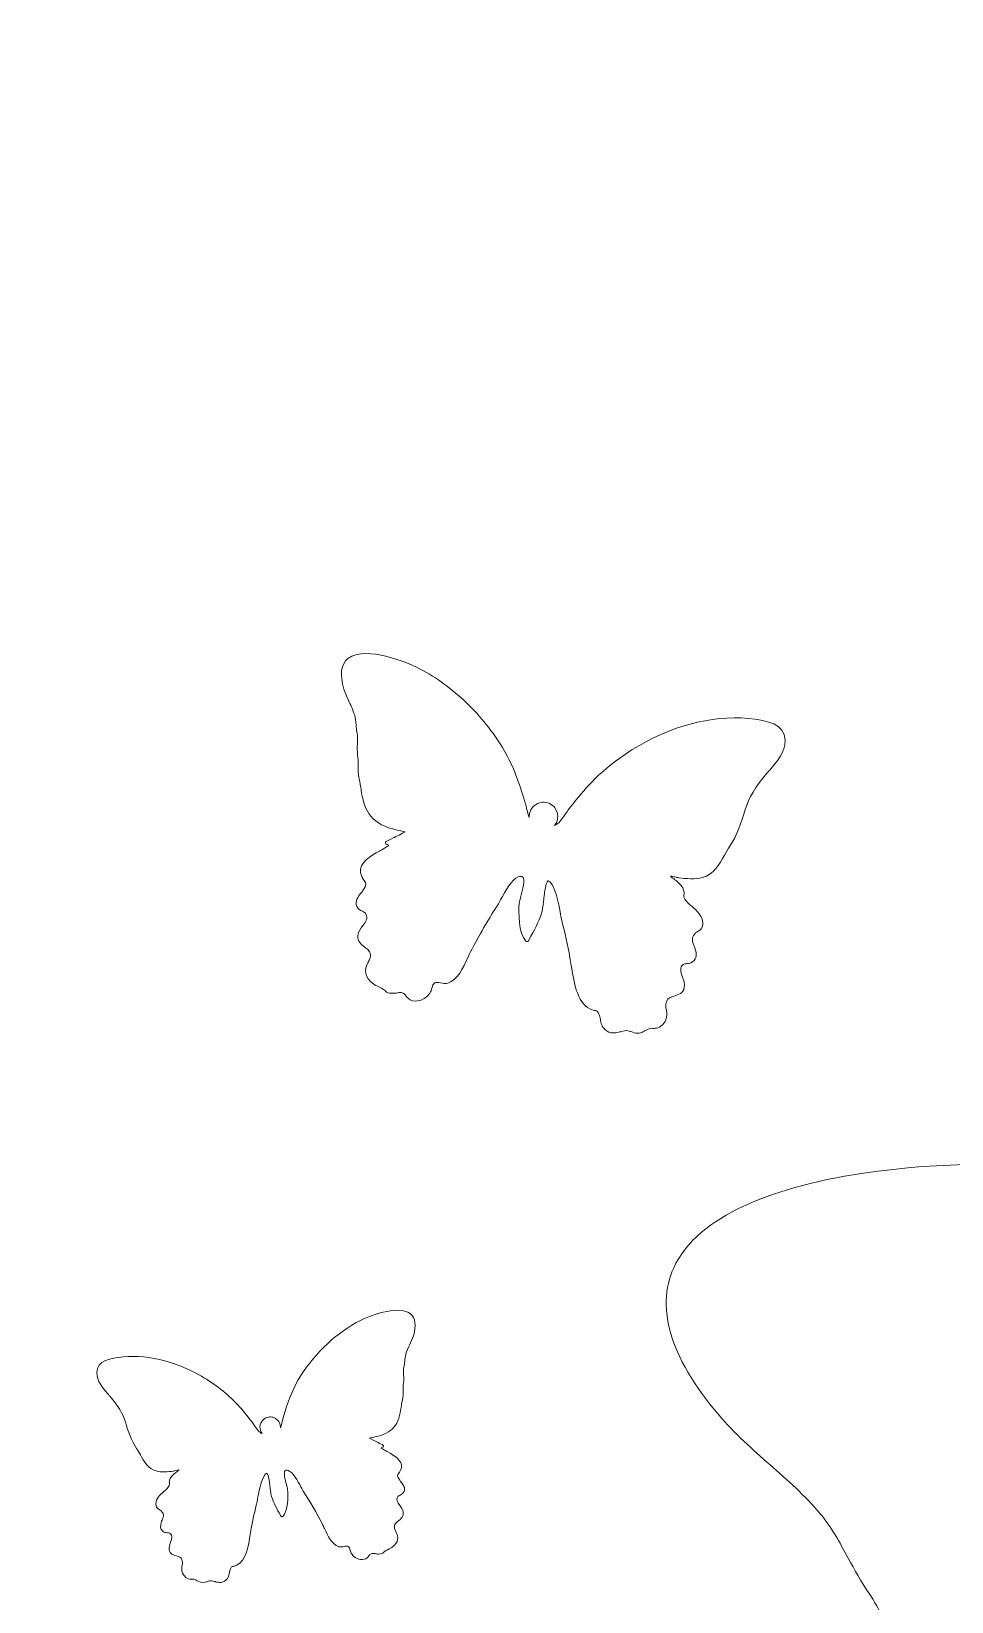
# Model space of a CAD drawing. Extents: x 245 to 764, y -945 to -55.
# Drawn here: x 395.9 to 432.9, y -415.5 to -352.5 of the extents above; entities that cross this region are included whole.
import ezdxf

# ---------------------------------------------------------------- set-up
doc = ezdxf.new("R2010")
doc.units = 0
doc.header["$MEASUREMENT"] = 0
doc.layers.add('Layer 1', color=7, linetype='Continuous', lineweight=0)

msp = doc.modelspace()

# ---------------------------------------------------------------- linework, layer by layer
at = {"layer": 'Layer 1'}
for points, knots in [([(632.82, -55.415), (632.82, -55.415), (373.36, -55.415), (373.36, -55.415), (373.36, -55.415), (244.72, -238.015), (244.72, -238.015), (244.72, -238.015), (244.72, -944.585), (244.72, -944.585), (244.72, -944.585), (764.28, -944.585), (764.28, -944.585), (764.28, -944.585), (764.28, -238.175), (764.28, -238.175), (764.28, -238.175), (632.82, -55.415), (632.82, -55.415)], [0, 0, 0, 0, 1, 1, 1, 2, 2, 2, 3, 3, 3, 4, 4, 4, 5, 5, 5, 6, 6, 6, 6]), ([(408.639, -377.643), (409.003, -377.35), (409.666, -377.43), (410.158, -377.55), (410.768, -377.698), (411.356, -377.957), (411.675, -378.134), (412.311, -378.489), (412.944, -378.97), (413.503, -379.525), (414.057, -380.075), (414.545, -380.702), (414.915, -381.339), (415.282, -381.975), (415.525, -382.675), (415.733, -383.338), (415.751, -383.395), (415.768, -383.471), (415.788, -383.56), (415.818, -383.693), (415.859, -383.875), (415.916, -384.021), (415.913, -383.979), (415.915, -383.935), (415.923, -383.891), (415.95, -383.729), (416.043, -383.595), (416.169, -383.51), (416.224, -383.474), (416.284, -383.446), (416.349, -383.43), (416.423, -383.411), (416.503, -383.407), (416.583, -383.421), (416.687, -383.438), (416.78, -383.483), (416.855, -383.546), (416.897, -383.581), (416.934, -383.622), (416.965, -383.667), (417.043, -383.785), (417.079, -383.931), (417.053, -384.082), (417.036, -384.182), (416.994, -384.272), (416.934, -384.346), (417.006, -384.304), (417.079, -384.257), (417.102, -384.24), (417.191, -384.144), (417.27, -384.029), (417.347, -383.917), (417.392, -383.853), (417.438, -383.785), (417.486, -383.723), (417.727, -383.406), (418.017, -383.037), (418.337, -382.697), (418.899, -382.102), (419.572, -381.575), (420.338, -381.129), (421.839, -380.257), (423.533, -379.873), (424.985, -380.078), (425.378, -380.134), (426.194, -380.249), (426.189, -380.919), (426.186, -381.425), (425.874, -381.778), (425.573, -382.119), (425.535, -382.162), (425.495, -382.207), (425.458, -382.251), (425.004, -382.778), (424.728, -383.24), (424.591, -383.703), (424.438, -384.217), (424.258, -384.75), (423.97, -385.169), (423.893, -385.282), (423.825, -385.405), (423.753, -385.536), (423.546, -385.911), (423.332, -386.299), (422.878, -386.436), (422.583, -386.525), (422.215, -386.479), (421.918, -386.442), (421.918, -386.442), (421.895, -386.439), (421.895, -386.439), (421.858, -386.435), (421.813, -386.424), (421.765, -386.413), (421.712, -386.4), (421.647, -386.385), (421.592, -386.379), (421.644, -386.431), (421.705, -386.478), (421.768, -386.526), (421.884, -386.615), (422.005, -386.707), (422.081, -386.852), (422.148, -386.981), (422.137, -387.068), (422.129, -387.138), (422.124, -387.182), (422.12, -387.212), (422.137, -387.248), (422.196, -387.381), (422.323, -387.49), (422.457, -387.604), (422.656, -387.774), (422.881, -387.967), (422.885, -388.275), (422.888, -388.486), (422.781, -388.544), (422.695, -388.59), (422.656, -388.612), (422.623, -388.63), (422.599, -388.661), (422.581, -388.684), (422.563, -388.704), (422.547, -388.722), (422.493, -388.781), (422.457, -388.82), (422.47, -388.959), (422.474, -389.01), (422.496, -389.063), (422.519, -389.119), (422.536, -389.162), (422.554, -389.205), (422.565, -389.25), (422.572, -389.277), (422.578, -389.302), (422.585, -389.326), (422.63, -389.495), (422.677, -389.668), (422.476, -389.824), (422.409, -389.877), (422.322, -389.884), (422.246, -389.891), (422.184, -389.896), (422.126, -389.901), (422.095, -389.927), (421.953, -390.049), (421.991, -390.2), (422.071, -390.433), (422.118, -390.569), (422.166, -390.709), (422.142, -390.84), (422.095, -391.085), (421.908, -391.142), (421.743, -391.191), (421.602, -391.234), (421.481, -391.27), (421.427, -391.409), (421.4, -391.479), (421.392, -391.56), (421.403, -391.65), (421.403, -391.65), (421.403, -391.65), (421.403, -391.65), (421.408, -391.694), (421.418, -391.74), (421.433, -391.788), (421.452, -391.921), (421.453, -392.125), (421.33, -392.273), (421.155, -392.483), (420.996, -392.495), (420.882, -392.49), (420.882, -392.49), (420.882, -392.49), (420.882, -392.49), (420.865, -392.488), (420.85, -392.487), (420.836, -392.487), (420.835, -392.487), (420.835, -392.487), (420.835, -392.487), (420.735, -392.488), (420.659, -392.531), (420.574, -392.579), (420.458, -392.645), (420.327, -392.719), (420.13, -392.663), (420.056, -392.642), (420.005, -392.625), (419.964, -392.611), (419.845, -392.571), (419.841, -392.569), (419.616, -392.618), (419.59, -392.623), (419.565, -392.629), (419.541, -392.635), (419.35, -392.679), (419.169, -392.721), (418.967, -392.547), (418.828, -392.428), (418.799, -392.271), (418.774, -392.132), (418.76, -392.056), (418.747, -391.985), (418.718, -391.921), (418.662, -391.793), (418.645, -391.79), (418.577, -391.779), (418.525, -391.77), (418.455, -391.758), (418.35, -391.707), (417.834, -391.454), (417.7, -390.593), (417.603, -389.964), (417.585, -389.85), (417.569, -389.743), (417.551, -389.653), (417.455, -389.146), (417.346, -388.645), (417.227, -388.163), (417.212, -388.103), (417.196, -388.015), (417.175, -387.903), (417.101, -387.514), (416.929, -386.604), (416.671, -386.567), (416.67, -386.568), (416.669, -386.568), (416.669, -386.568), (416.66, -386.573), (416.616, -386.609), (416.57, -386.833), (416.536, -386.996), (416.512, -387.205), (416.49, -387.389), (416.467, -387.595), (416.446, -387.773), (416.416, -387.865), (416.3, -388.218), (416.098, -388.584), (415.92, -388.907), (415.92, -388.907), (415.885, -388.97), (415.885, -388.97), (415.878, -388.983), (415.867, -388.994), (415.853, -389), (415.826, -389.012), (415.795, -389.005), (415.776, -388.984), (415.493, -388.671), (415.479, -387.833), (415.517, -387.476), (415.524, -387.406), (415.551, -387.302), (415.583, -387.181), (415.649, -386.932), (415.758, -386.514), (415.651, -386.412), (415.62, -386.383), (415.561, -386.381), (415.477, -386.408), (415.228, -386.487), (414.95, -386.993), (414.766, -387.329), (414.702, -387.445), (414.647, -387.545), (414.6, -387.617), (414.259, -388.143), (413.92, -388.732), (413.564, -389.418), (413.528, -389.487), (413.49, -389.569), (413.449, -389.656), (413.265, -390.054), (413.036, -390.55), (412.65, -390.672), (412.56, -390.701), (412.457, -390.682), (412.357, -390.664), (412.268, -390.647), (412.175, -390.63), (412.127, -390.659), (412.061, -390.698), (412.035, -390.783), (412.008, -390.874), (411.987, -390.944), (411.965, -391.017), (411.923, -391.077), (411.752, -391.319), (411.489, -391.435), (411.236, -391.379), (411.088, -391.347), (411.017, -391.255), (410.96, -391.18), (410.923, -391.132), (410.891, -391.09), (410.844, -391.071), (410.758, -391.036), (410.71, -391.046), (410.636, -391.062), (410.581, -391.073), (410.513, -391.087), (410.421, -391.083), (410.243, -391.075), (410.207, -391.057), (410.146, -390.99), (410.146, -390.989), (410.146, -390.989), (410.146, -390.989), (410.101, -390.939), (410.045, -390.901), (409.984, -390.876), (409.866, -390.828), (409.77, -390.777), (409.689, -390.724), (409.251, -390.433), (409.326, -390.087), (409.41, -389.906), (409.444, -389.833), (409.48, -389.787), (409.482, -389.784), (409.482, -389.784), (409.482, -389.784), (409.482, -389.784), (409.512, -389.72), (409.532, -389.655), (409.539, -389.59), (409.556, -389.409), (409.444, -389.326), (409.315, -389.23), (409.174, -389.124), (409.013, -389.005), (409.04, -388.747), (409.056, -388.597), (409.149, -388.478), (409.238, -388.363), (409.376, -388.186), (409.455, -388.069), (409.361, -387.897), (409.335, -387.849), (409.281, -387.821), (409.219, -387.79), (409.137, -387.748), (409.044, -387.701), (408.999, -387.591), (408.908, -387.37), (409.04, -387.21), (409.146, -387.082), (409.182, -387.039), (409.215, -386.999), (409.241, -386.957), (409.401, -386.706), (409.367, -386.659), (409.291, -386.558), (409.241, -386.489), (409.178, -386.405), (409.148, -386.252), (409.065, -385.842), (409.572, -385.558), (409.908, -385.37), (409.95, -385.347), (409.989, -385.324), (410.022, -385.305), (410.036, -385.297), (410.052, -385.288), (410.071, -385.278), (410.188, -385.213), (410.256, -385.166), (410.274, -385.138), (410.265, -385.132), (410.243, -385.121), (410.197, -385.109), (410.181, -385.105), (410.166, -385.096), (410.157, -385.083), (410.136, -385.049), (410.146, -385.008), (410.177, -384.989), (410.224, -384.958), (410.325, -384.909), (410.454, -384.847), (410.582, -384.785), (410.812, -384.674), (410.937, -384.596), (410.602, -384.53), (410.264, -384.455), (409.989, -384.313), (409.641, -384.135), (409.421, -383.87), (409.295, -383.481), (409.228, -383.276), (409.195, -383.072), (409.163, -382.875), (409.142, -382.747), (409.121, -382.614), (409.09, -382.481), (409.045, -382.287), (409.046, -382.106), (409.047, -381.93), (409.048, -381.793), (409.048, -381.652), (409.027, -381.506), (409.005, -381.35), (409.011, -381.208), (409.018, -381.071), (409.025, -380.921), (409.032, -380.779), (409.002, -380.625), (408.98, -380.518), (408.971, -380.41), (408.962, -380.305), (408.949, -380.162), (408.937, -380.026), (408.898, -379.895), (408.846, -379.723), (408.767, -379.554), (408.69, -379.39), (408.612, -379.224), (408.531, -379.053), (408.476, -378.873), (408.298, -378.288), (408.353, -377.874), (408.639, -377.643)], [0, 0, 0, 0, 1, 1, 1, 2, 2, 2, 3, 3, 3, 4, 4, 4, 5, 5, 5, 6, 6, 6, 7, 7, 7, 8, 8, 8, 9, 9, 9, 10, 10, 10, 11, 11, 11, 12, 12, 12, 13, 13, 13, 14, 14, 14, 15, 15, 15, 16, 16, 16, 17, 17, 17, 18, 18, 18, 19, 19, 19, 20, 20, 20, 21, 21, 21, 22, 22, 22, 23, 23, 23, 24, 24, 24, 25, 25, 25, 26, 26, 26, 27, 27, 27, 28, 28, 28, 29, 29, 29, 30, 30, 30, 31, 31, 31, 32, 32, 32, 33, 33, 33, 34, 34, 34, 35, 35, 35, 36, 36, 36, 37, 37, 37, 38, 38, 38, 39, 39, 39, 40, 40, 40, 41, 41, 41, 42, 42, 42, 43, 43, 43, 44, 44, 44, 45, 45, 45, 46, 46, 46, 47, 47, 47, 48, 48, 48, 49, 49, 49, 50, 50, 50, 51, 51, 51, 52, 52, 52, 53, 53, 53, 54, 54, 54, 55, 55, 55, 56, 56, 56, 57, 57, 57, 58, 58, 58, 59, 59, 59, 60, 60, 60, 61, 61, 61, 62, 62, 62, 63, 63, 63, 64, 64, 64, 65, 65, 65, 66, 66, 66, 67, 67, 67, 68, 68, 68, 69, 69, 69, 70, 70, 70, 71, 71, 71, 72, 72, 72, 73, 73, 73, 74, 74, 74, 75, 75, 75, 76, 76, 76, 77, 77, 77, 78, 78, 78, 79, 79, 79, 80, 80, 80, 81, 81, 81, 82, 82, 82, 83, 83, 83, 84, 84, 84, 85, 85, 85, 86, 86, 86, 87, 87, 87, 88, 88, 88, 89, 89, 89, 90, 90, 90, 91, 91, 91, 92, 92, 92, 93, 93, 93, 94, 94, 94, 95, 95, 95, 96, 96, 96, 97, 97, 97, 98, 98, 98, 99, 99, 99, 100, 100, 100, 101, 101, 101, 102, 102, 102, 103, 103, 103, 104, 104, 104, 105, 105, 105, 106, 106, 106, 107, 107, 107, 108, 108, 108, 109, 109, 109, 110, 110, 110, 111, 111, 111, 112, 112, 112, 113, 113, 113, 114, 114, 114, 115, 115, 115, 116, 116, 116, 117, 117, 117, 118, 118, 118, 119, 119, 119, 120, 120, 120, 121, 121, 121, 122, 122, 122, 123, 123, 123, 124, 124, 124, 125, 125, 125, 126, 126, 126, 127, 127, 127, 128, 128, 128, 129, 129, 129, 130, 130, 130, 131, 131, 131, 132, 132, 132, 133, 133, 133, 134, 134, 134, 135, 135, 135, 136, 136, 136, 137, 137, 137, 138, 138, 138, 139, 139, 139, 140, 140, 140, 141, 141, 141, 141]), ([(437.05, -398.062), (440.757, -398.432), (444.699, -399.406), (448.454, -400.876), (452.168, -402.332), (455.732, -404.285), (458.759, -406.526), (461.775, -408.761), (464.336, -411.557), (466.656, -414.243), (466.856, -414.475), (467.093, -414.799), (467.367, -415.175), (467.779, -415.739), (468.338, -416.506), (468.903, -417.079), (468.803, -416.884), (468.725, -416.675), (468.671, -416.454), (468.47, -415.639), (468.632, -414.82), (469.053, -414.166), (469.235, -413.884), (469.464, -413.633), (469.734, -413.427), (470.046, -413.188), (470.41, -413.008), (470.817, -412.908), (471.339, -412.779), (471.863, -412.8), (472.344, -412.942), (472.614, -413.021), (472.871, -413.139), (473.106, -413.291), (473.713, -413.682), (474.177, -414.297), (474.363, -415.053), (474.488, -415.56), (474.473, -416.069), (474.342, -416.538), (474.592, -416.195), (474.841, -415.825), (474.914, -415.696), (475.136, -415.067), (475.275, -414.366), (475.41, -413.687), (475.488, -413.291), (475.569, -412.882), (475.666, -412.491), (476.154, -410.516), (476.762, -408.194), (477.578, -405.949), (479.007, -402.018), (481.094, -398.177), (483.785, -394.532), (489.059, -387.388), (496.23, -382.152), (503.46, -380.166), (505.415, -379.628), (509.481, -378.512), (510.817, -381.667), (511.827, -384.049), (511.082, -386.338), (510.36, -388.552), (510.27, -388.831), (510.175, -389.119), (510.088, -389.401), (509.028, -392.798), (508.671, -395.525), (508.967, -397.978), (509.295, -400.7), (509.531, -403.568), (509.03, -406.117), (508.896, -406.803), (508.828, -407.52), (508.755, -408.279), (508.547, -410.459), (508.331, -412.716), (506.475, -414.281), (505.274, -415.295), (503.451, -415.828), (501.986, -416.257), (501.986, -416.257), (501.871, -416.291), (501.871, -416.291), (501.687, -416.346), (501.453, -416.387), (501.205, -416.43), (500.93, -416.479), (500.598, -416.537), (500.326, -416.62), (500.675, -416.764), (501.054, -416.857), (501.447, -416.954), (502.176, -417.135), (502.931, -417.323), (503.578, -417.848), (504.156, -418.318), (504.283, -418.747), (504.388, -419.092), (504.453, -419.312), (504.495, -419.458), (504.646, -419.595), (505.194, -420.1), (506.009, -420.351), (506.872, -420.617), (508.15, -421.01), (509.598, -421.458), (510.243, -422.894), (510.686, -423.878), (510.3, -424.368), (509.991, -424.761), (509.851, -424.94), (509.731, -425.093), (509.683, -425.286), (509.648, -425.433), (509.603, -425.563), (509.564, -425.68), (509.429, -426.066), (509.341, -426.321), (509.681, -426.95), (509.806, -427.182), (510.015, -427.386), (510.237, -427.601), (510.403, -427.765), (510.577, -427.933), (510.719, -428.123), (510.804, -428.233), (510.887, -428.338), (510.967, -428.44), (511.52, -429.138), (512.093, -429.858), (511.468, -430.997), (511.259, -431.38), (510.867, -431.59), (510.523, -431.776), (510.243, -431.927), (509.981, -432.069), (509.889, -432.254), (509.468, -433.114), (509.955, -433.742), (510.805, -434.676), (511.299, -435.217), (511.808, -435.777), (511.959, -436.44), (512.241, -437.688), (511.477, -438.331), (510.803, -438.901), (510.228, -439.385), (509.731, -439.802), (509.761, -440.56), (509.776, -440.949), (509.903, -441.344), (510.137, -441.743), (510.137, -441.743), (510.137, -441.744), (510.139, -441.744), (510.252, -441.938), (510.393, -442.134), (510.559, -442.329), (510.919, -442.917), (511.338, -443.867), (511.06, -444.817), (510.668, -446.156), (509.946, -446.535), (509.399, -446.743), (509.398, -446.743), (509.398, -446.743), (509.396, -446.743), (509.317, -446.767), (509.243, -446.794), (509.175, -446.824), (509.173, -446.824), (509.173, -446.824), (509.173, -446.824), (508.701, -447.031), (508.433, -447.388), (508.134, -447.784), (507.724, -448.328), (507.261, -448.944), (506.223, -449.082), (505.833, -449.134), (505.557, -449.155), (505.335, -449.173), (504.697, -449.224), (504.673, -449.226), (503.714, -449.912), (503.605, -449.989), (503.501, -450.067), (503.4, -450.141), (502.59, -450.738), (501.828, -451.303), (500.528, -450.899), (499.632, -450.621), (499.178, -449.941), (498.778, -449.341), (498.56, -449.013), (498.354, -448.705), (498.09, -448.462), (497.563, -447.978), (497.482, -447.998), (497.136, -448.083), (496.876, -448.145), (496.52, -448.233), (495.925, -448.205), (492.989, -448.067), (490.615, -444.298), (488.883, -441.545), (488.568, -441.047), (488.272, -440.576), (488.01, -440.189), (486.527, -438.006), (484.997, -435.875), (483.462, -433.854), (483.272, -433.603), (483.015, -433.222), (482.689, -432.741), (481.553, -431.064), (478.898, -427.143), (477.613, -427.496), (477.61, -427.499), (477.607, -427.5), (477.605, -427.502), (477.575, -427.544), (477.443, -427.802), (477.68, -428.945), (477.853, -429.781), (478.162, -430.81), (478.435, -431.719), (478.742, -432.734), (479.005, -433.61), (479.05, -434.1), (479.225, -435.996), (479.018, -438.124), (478.837, -440.001), (478.837, -440.001), (478.802, -440.366), (478.802, -440.366), (478.794, -440.441), (478.766, -440.514), (478.715, -440.571), (478.611, -440.685), (478.451, -440.715), (478.32, -440.654), (476.356, -439.761), (474.589, -435.854), (474.041, -434.101), (473.936, -433.76), (473.851, -433.216), (473.755, -432.585), (473.556, -431.281), (473.222, -429.1), (472.511, -428.838), (472.305, -428.763), (472.027, -428.875), (471.685, -429.172), (470.677, -430.05), (470.401, -432.989), (470.218, -434.936), (470.154, -435.61), (470.1, -436.193), (470.026, -436.625), (469.492, -439.788), (469.097, -443.241), (468.818, -447.183), (468.791, -447.578), (468.778, -448.04), (468.766, -448.532), (468.709, -450.773), (468.638, -453.563), (467.077, -454.92), (466.711, -455.238), (466.189, -455.358), (465.685, -455.475), (465.231, -455.58), (464.762, -455.688), (464.593, -455.92), (464.362, -456.237), (464.415, -456.692), (464.473, -457.173), (464.516, -457.544), (464.563, -457.927), (464.486, -458.295), (464.176, -459.78), (463.177, -460.859), (461.874, -461.111), (461.117, -461.259), (460.596, -460.97), (460.177, -460.737), (459.904, -460.584), (459.669, -460.453), (459.409, -460.458), (458.936, -460.466), (458.728, -460.613), (458.413, -460.837), (458.181, -461.002), (457.891, -461.207), (457.451, -461.375), (456.596, -461.699), (456.395, -461.685), (455.97, -461.492), (455.968, -461.493), (455.967, -461.491), (455.966, -461.49), (455.655, -461.35), (455.318, -461.282), (454.978, -461.289), (454.329, -461.302), (453.771, -461.259), (453.288, -461.173), (450.638, -460.699), (450.29, -458.919), (450.316, -457.905), (450.327, -457.489), (450.4, -457.202), (450.406, -457.184), (450.406, -457.184), (450.405, -457.183), (450.405, -457.183), (450.42, -456.823), (450.38, -456.478), (450.278, -456.158), (449.992, -455.273), (449.3, -455.11), (448.499, -454.922), (447.619, -454.714), (446.623, -454.479), (446.228, -453.215), (445.999, -452.477), (446.191, -451.73), (446.377, -451.009), (446.664, -449.9), (446.799, -449.189), (446.011, -448.575), (445.787, -448.4), (445.479, -448.381), (445.124, -448.358), (444.654, -448.33), (444.122, -448.297), (443.687, -447.875), (442.812, -447.021), (443.108, -446.002), (443.346, -445.182), (443.425, -444.911), (443.499, -444.655), (443.538, -444.407), (443.779, -442.902), (443.523, -442.754), (442.963, -442.429), (442.587, -442.212), (442.12, -441.941), (441.669, -441.289), (440.447, -439.531), (442.251, -437.167), (443.446, -435.603), (443.593, -435.41), (443.733, -435.226), (443.85, -435.065), (443.897, -435.002), (443.955, -434.926), (444.021, -434.841), (444.439, -434.298), (444.665, -433.939), (444.691, -433.773), (444.635, -433.762), (444.511, -433.754), (444.273, -433.795), (444.19, -433.809), (444.103, -433.796), (444.032, -433.749), (443.863, -433.637), (443.829, -433.421), (443.932, -433.27), (444.091, -433.03), (444.468, -432.594), (444.945, -432.042), (445.42, -431.493), (446.275, -430.502), (446.705, -429.88), (444.996, -430.255), (443.259, -430.589), (441.679, -430.482), (439.687, -430.348), (438.116, -429.555), (436.736, -427.984), (436.005, -427.155), (435.436, -426.267), (434.886, -425.407), (434.528, -424.848), (434.155, -424.267), (433.741, -423.708), (433.136, -422.891), (432.774, -422.036), (432.421, -421.209), (432.147, -420.566), (431.864, -419.902), (431.468, -419.258), (431.046, -418.574), (430.79, -417.894), (430.543, -417.236), (430.271, -416.516), (430.016, -415.836), (429.561, -415.175), (429.243, -414.715), (428.979, -414.228), (428.723, -413.755), (428.372, -413.109), (428.042, -412.498), (427.59, -411.96), (427.001, -411.258), (426.283, -410.627), (425.591, -410.015), (424.887, -409.395), (424.158, -408.754), (423.537, -408.021), (421.515, -405.636), (420.935, -403.582), (421.808, -401.918), (422.92, -399.802), (426.193, -398.836), (428.743, -398.398), (431.906, -397.854), (435.195, -397.877), (437.05, -398.062)], [0, 0, 0, 0, 1, 1, 1, 2, 2, 2, 3, 3, 3, 4, 4, 4, 5, 5, 5, 6, 6, 6, 7, 7, 7, 8, 8, 8, 9, 9, 9, 10, 10, 10, 11, 11, 11, 12, 12, 12, 13, 13, 13, 14, 14, 14, 15, 15, 15, 16, 16, 16, 17, 17, 17, 18, 18, 18, 19, 19, 19, 20, 20, 20, 21, 21, 21, 22, 22, 22, 23, 23, 23, 24, 24, 24, 25, 25, 25, 26, 26, 26, 27, 27, 27, 28, 28, 28, 29, 29, 29, 30, 30, 30, 31, 31, 31, 32, 32, 32, 33, 33, 33, 34, 34, 34, 35, 35, 35, 36, 36, 36, 37, 37, 37, 38, 38, 38, 39, 39, 39, 40, 40, 40, 41, 41, 41, 42, 42, 42, 43, 43, 43, 44, 44, 44, 45, 45, 45, 46, 46, 46, 47, 47, 47, 48, 48, 48, 49, 49, 49, 50, 50, 50, 51, 51, 51, 52, 52, 52, 53, 53, 53, 54, 54, 54, 55, 55, 55, 56, 56, 56, 57, 57, 57, 58, 58, 58, 59, 59, 59, 60, 60, 60, 61, 61, 61, 62, 62, 62, 63, 63, 63, 64, 64, 64, 65, 65, 65, 66, 66, 66, 67, 67, 67, 68, 68, 68, 69, 69, 69, 70, 70, 70, 71, 71, 71, 72, 72, 72, 73, 73, 73, 74, 74, 74, 75, 75, 75, 76, 76, 76, 77, 77, 77, 78, 78, 78, 79, 79, 79, 80, 80, 80, 81, 81, 81, 82, 82, 82, 83, 83, 83, 84, 84, 84, 85, 85, 85, 86, 86, 86, 87, 87, 87, 88, 88, 88, 89, 89, 89, 90, 90, 90, 91, 91, 91, 92, 92, 92, 93, 93, 93, 94, 94, 94, 95, 95, 95, 96, 96, 96, 97, 97, 97, 98, 98, 98, 99, 99, 99, 100, 100, 100, 101, 101, 101, 102, 102, 102, 103, 103, 103, 104, 104, 104, 105, 105, 105, 106, 106, 106, 107, 107, 107, 108, 108, 108, 109, 109, 109, 110, 110, 110, 111, 111, 111, 112, 112, 112, 113, 113, 113, 114, 114, 114, 115, 115, 115, 116, 116, 116, 117, 117, 117, 118, 118, 118, 119, 119, 119, 120, 120, 120, 121, 121, 121, 122, 122, 122, 123, 123, 123, 124, 124, 124, 125, 125, 125, 126, 126, 126, 127, 127, 127, 128, 128, 128, 129, 129, 129, 130, 130, 130, 131, 131, 131, 132, 132, 132, 133, 133, 133, 134, 134, 134, 135, 135, 135, 136, 136, 136, 137, 137, 137, 138, 138, 138, 139, 139, 139, 140, 140, 140, 141, 141, 141, 141]), ([(399.422, -405.699), (400.463, -405.552), (401.678, -405.826), (402.755, -406.453), (403.305, -406.772), (403.787, -407.15), (404.19, -407.577), (404.42, -407.821), (404.628, -408.086), (404.801, -408.313), (404.835, -408.358), (404.868, -408.406), (404.901, -408.453), (404.956, -408.533), (405.013, -408.615), (405.076, -408.684), (405.093, -408.696), (405.145, -408.73), (405.197, -408.76), (405.154, -408.707), (405.124, -408.642), (405.111, -408.57), (405.093, -408.462), (405.119, -408.357), (405.175, -408.273), (405.197, -408.241), (405.223, -408.211), (405.254, -408.186), (405.308, -408.141), (405.374, -408.109), (405.449, -408.096), (405.506, -408.087), (405.563, -408.09), (405.617, -408.103), (405.663, -408.115), (405.707, -408.134), (405.746, -408.16), (405.836, -408.221), (405.903, -408.317), (405.922, -408.434), (405.928, -408.465), (405.929, -408.496), (405.927, -408.527), (405.968, -408.422), (405.997, -408.292), (406.019, -408.196), (406.033, -408.133), (406.046, -408.078), (406.059, -408.037), (406.208, -407.562), (406.382, -407.059), (406.646, -406.603), (406.911, -406.146), (407.261, -405.696), (407.658, -405.302), (408.06, -404.903), (408.513, -404.558), (408.969, -404.304), (409.198, -404.177), (409.62, -403.991), (410.058, -403.885), (410.411, -403.799), (410.886, -403.741), (411.147, -403.952), (411.352, -404.117), (411.392, -404.414), (411.264, -404.834), (411.225, -404.963), (411.167, -405.086), (411.111, -405.205), (411.056, -405.323), (410.998, -405.444), (410.962, -405.567), (410.933, -405.661), (410.925, -405.759), (410.916, -405.861), (410.909, -405.936), (410.902, -406.014), (410.887, -406.091), (410.865, -406.201), (410.87, -406.303), (410.875, -406.411), (410.88, -406.509), (410.885, -406.611), (410.869, -406.723), (410.854, -406.828), (410.854, -406.929), (410.855, -407.027), (410.855, -407.153), (410.856, -407.283), (410.824, -407.422), (410.802, -407.517), (410.786, -407.613), (410.771, -407.705), (410.748, -407.846), (410.724, -407.992), (410.676, -408.14), (410.586, -408.419), (410.428, -408.608), (410.179, -408.737), (409.982, -408.838), (409.739, -408.892), (409.499, -408.939), (409.588, -408.995), (409.754, -409.075), (409.846, -409.119), (409.938, -409.164), (410.01, -409.199), (410.044, -409.221), (410.066, -409.235), (410.074, -409.264), (410.058, -409.288), (410.052, -409.298), (410.041, -409.305), (410.03, -409.308), (409.997, -409.316), (409.981, -409.323), (409.975, -409.328), (409.987, -409.348), (410.036, -409.382), (410.12, -409.428), (410.134, -409.436), (410.145, -409.442), (410.155, -409.448), (410.179, -409.462), (410.207, -409.478), (410.237, -409.494), (410.478, -409.629), (410.842, -409.833), (410.782, -410.127), (410.76, -410.237), (410.715, -410.297), (410.679, -410.346), (410.625, -410.419), (410.6, -410.453), (410.715, -410.633), (410.734, -410.663), (410.758, -410.692), (410.783, -410.722), (410.859, -410.814), (410.954, -410.929), (410.889, -411.088), (410.857, -411.167), (410.79, -411.2), (410.731, -411.23), (410.687, -411.253), (410.648, -411.272), (410.629, -411.307), (410.562, -411.43), (410.619, -411.514), (410.717, -411.641), (410.782, -411.724), (410.848, -411.809), (410.859, -411.917), (410.879, -412.102), (410.764, -412.188), (410.662, -412.263), (410.57, -412.332), (410.489, -412.392), (410.502, -412.521), (410.507, -412.568), (410.521, -412.615), (410.543, -412.661), (410.543, -412.661), (410.543, -412.661), (410.543, -412.661), (410.544, -412.663), (410.57, -412.696), (410.594, -412.749), (410.654, -412.878), (410.708, -413.126), (410.394, -413.335), (410.336, -413.373), (410.267, -413.409), (410.183, -413.444), (410.138, -413.462), (410.099, -413.49), (410.067, -413.525), (410.066, -413.525), (410.066, -413.525), (410.066, -413.525), (410.022, -413.574), (409.997, -413.587), (409.869, -413.593), (409.803, -413.596), (409.754, -413.585), (409.715, -413.577), (409.662, -413.566), (409.627, -413.558), (409.566, -413.584), (409.532, -413.598), (409.509, -413.628), (409.482, -413.662), (409.441, -413.716), (409.39, -413.782), (409.285, -413.805), (409.103, -413.845), (408.914, -413.762), (408.791, -413.588), (408.761, -413.545), (408.746, -413.493), (408.731, -413.443), (408.711, -413.378), (408.693, -413.316), (408.645, -413.288), (408.611, -413.268), (408.544, -413.28), (408.48, -413.292), (408.409, -413.305), (408.335, -413.318), (408.27, -413.298), (407.993, -413.21), (407.829, -412.854), (407.697, -412.569), (407.668, -412.507), (407.64, -412.448), (407.615, -412.398), (407.359, -411.906), (407.116, -411.484), (406.871, -411.106), (406.838, -411.055), (406.798, -410.983), (406.752, -410.899), (406.621, -410.659), (406.421, -410.296), (406.243, -410.239), (406.182, -410.22), (406.14, -410.221), (406.118, -410.242), (406.041, -410.315), (406.119, -410.615), (406.166, -410.794), (406.189, -410.88), (406.208, -410.955), (406.214, -411.005), (406.241, -411.261), (406.231, -411.863), (406.028, -412.087), (406.014, -412.102), (405.992, -412.107), (405.972, -412.098), (405.963, -412.094), (405.955, -412.086), (405.95, -412.077), (405.95, -412.077), (405.925, -412.032), (405.925, -412.032), (405.797, -411.8), (405.652, -411.538), (405.569, -411.284), (405.547, -411.218), (405.532, -411.091), (405.515, -410.943), (405.5, -410.811), (405.482, -410.661), (405.458, -410.544), (405.425, -410.383), (405.394, -410.357), (405.387, -410.354), (405.387, -410.354), (405.386, -410.354), (405.386, -410.353), (405.201, -410.379), (405.077, -411.032), (405.024, -411.311), (405.009, -411.391), (404.997, -411.455), (404.987, -411.498), (404.902, -411.844), (404.823, -412.203), (404.754, -412.567), (404.742, -412.631), (404.73, -412.708), (404.717, -412.79), (404.648, -413.241), (404.552, -413.858), (404.181, -414.04), (404.106, -414.076), (404.056, -414.085), (404.019, -414.091), (403.969, -414.1), (403.958, -414.102), (403.917, -414.193), (403.896, -414.239), (403.887, -414.291), (403.877, -414.345), (403.859, -414.444), (403.839, -414.557), (403.739, -414.643), (403.594, -414.767), (403.464, -414.737), (403.327, -414.705), (403.31, -414.701), (403.292, -414.697), (403.274, -414.693), (403.112, -414.658), (403.109, -414.659), (403.024, -414.688), (402.994, -414.698), (402.957, -414.711), (402.904, -414.726), (402.763, -414.766), (402.669, -414.713), (402.586, -414.666), (402.525, -414.631), (402.471, -414.6), (402.399, -414.6), (402.399, -414.6), (402.399, -414.6), (402.398, -414.6), (402.388, -414.6), (402.377, -414.6), (402.365, -414.602), (402.365, -414.602), (402.365, -414.602), (402.365, -414.602), (402.283, -414.606), (402.169, -414.597), (402.044, -414.446), (401.955, -414.34), (401.956, -414.194), (401.97, -414.098), (401.98, -414.064), (401.988, -414.031), (401.991, -413.999), (401.992, -413.999), (401.992, -413.999), (401.992, -413.999), (401.999, -413.935), (401.994, -413.877), (401.974, -413.826), (401.936, -413.727), (401.849, -413.701), (401.748, -413.67), (401.629, -413.635), (401.495, -413.594), (401.462, -413.418), (401.444, -413.324), (401.478, -413.224), (401.512, -413.126), (401.569, -412.959), (401.597, -412.851), (401.495, -412.764), (401.473, -412.745), (401.431, -412.741), (401.387, -412.737), (401.332, -412.733), (401.27, -412.727), (401.222, -412.69), (401.078, -412.578), (401.111, -412.453), (401.144, -412.333), (401.148, -412.315), (401.153, -412.297), (401.158, -412.278), (401.166, -412.246), (401.179, -412.214), (401.191, -412.184), (401.208, -412.144), (401.223, -412.106), (401.226, -412.069), (401.235, -411.969), (401.21, -411.941), (401.171, -411.899), (401.159, -411.886), (401.146, -411.872), (401.133, -411.855), (401.117, -411.833), (401.093, -411.82), (401.065, -411.804), (401.003, -411.771), (400.926, -411.729), (400.928, -411.578), (400.931, -411.357), (401.093, -411.219), (401.235, -411.097), (401.332, -411.015), (401.423, -410.937), (401.465, -410.842), (401.477, -410.816), (401.474, -410.794), (401.47, -410.762), (401.465, -410.712), (401.457, -410.65), (401.505, -410.557), (401.559, -410.453), (401.646, -410.387), (401.73, -410.323), (401.775, -410.289), (401.819, -410.256), (401.856, -410.218), (401.816, -410.222), (401.77, -410.233), (401.732, -410.242), (401.698, -410.251), (401.665, -410.258), (401.638, -410.262), (401.638, -410.262), (401.622, -410.264), (401.622, -410.264), (401.409, -410.29), (401.145, -410.323), (400.934, -410.259), (400.607, -410.161), (400.454, -409.883), (400.306, -409.613), (400.254, -409.52), (400.206, -409.431), (400.15, -409.35), (399.944, -409.05), (399.814, -408.668), (399.705, -408.299), (399.606, -407.966), (399.408, -407.635), (399.083, -407.257), (399.056, -407.225), (399.028, -407.194), (399, -407.163), (398.784, -406.918), (398.561, -406.665), (398.558, -406.302), (398.554, -405.821), (399.14, -405.738), (399.422, -405.699)], [0, 0, 0, 0, 1, 1, 1, 2, 2, 2, 3, 3, 3, 4, 4, 4, 5, 5, 5, 6, 6, 6, 7, 7, 7, 8, 8, 8, 9, 9, 9, 10, 10, 10, 11, 11, 11, 12, 12, 12, 13, 13, 13, 14, 14, 14, 15, 15, 15, 16, 16, 16, 17, 17, 17, 18, 18, 18, 19, 19, 19, 20, 20, 20, 21, 21, 21, 22, 22, 22, 23, 23, 23, 24, 24, 24, 25, 25, 25, 26, 26, 26, 27, 27, 27, 28, 28, 28, 29, 29, 29, 30, 30, 30, 31, 31, 31, 32, 32, 32, 33, 33, 33, 34, 34, 34, 35, 35, 35, 36, 36, 36, 37, 37, 37, 38, 38, 38, 39, 39, 39, 40, 40, 40, 41, 41, 41, 42, 42, 42, 43, 43, 43, 44, 44, 44, 45, 45, 45, 46, 46, 46, 47, 47, 47, 48, 48, 48, 49, 49, 49, 50, 50, 50, 51, 51, 51, 52, 52, 52, 53, 53, 53, 54, 54, 54, 55, 55, 55, 56, 56, 56, 57, 57, 57, 58, 58, 58, 59, 59, 59, 60, 60, 60, 61, 61, 61, 62, 62, 62, 63, 63, 63, 64, 64, 64, 65, 65, 65, 66, 66, 66, 67, 67, 67, 68, 68, 68, 69, 69, 69, 70, 70, 70, 71, 71, 71, 72, 72, 72, 73, 73, 73, 74, 74, 74, 75, 75, 75, 76, 76, 76, 77, 77, 77, 78, 78, 78, 79, 79, 79, 80, 80, 80, 81, 81, 81, 82, 82, 82, 83, 83, 83, 84, 84, 84, 85, 85, 85, 86, 86, 86, 87, 87, 87, 88, 88, 88, 89, 89, 89, 90, 90, 90, 91, 91, 91, 92, 92, 92, 93, 93, 93, 94, 94, 94, 95, 95, 95, 96, 96, 96, 97, 97, 97, 98, 98, 98, 99, 99, 99, 100, 100, 100, 101, 101, 101, 102, 102, 102, 103, 103, 103, 104, 104, 104, 105, 105, 105, 106, 106, 106, 107, 107, 107, 108, 108, 108, 109, 109, 109, 110, 110, 110, 111, 111, 111, 112, 112, 112, 113, 113, 113, 114, 114, 114, 115, 115, 115, 116, 116, 116, 117, 117, 117, 118, 118, 118, 119, 119, 119, 120, 120, 120, 121, 121, 121, 122, 122, 122, 123, 123, 123, 124, 124, 124, 125, 125, 125, 126, 126, 126, 127, 127, 127, 128, 128, 128, 129, 129, 129, 130, 130, 130, 131, 131, 131, 132, 132, 132, 133, 133, 133, 134, 134, 134, 135, 135, 135, 136, 136, 136, 137, 137, 137, 138, 138, 138, 139, 139, 139, 140, 140, 140, 141, 141, 141, 141])]:
    msp.add_open_spline(points, degree=3, knots=knots, dxfattribs=at)

doc.saveas('drawing.dxf')
